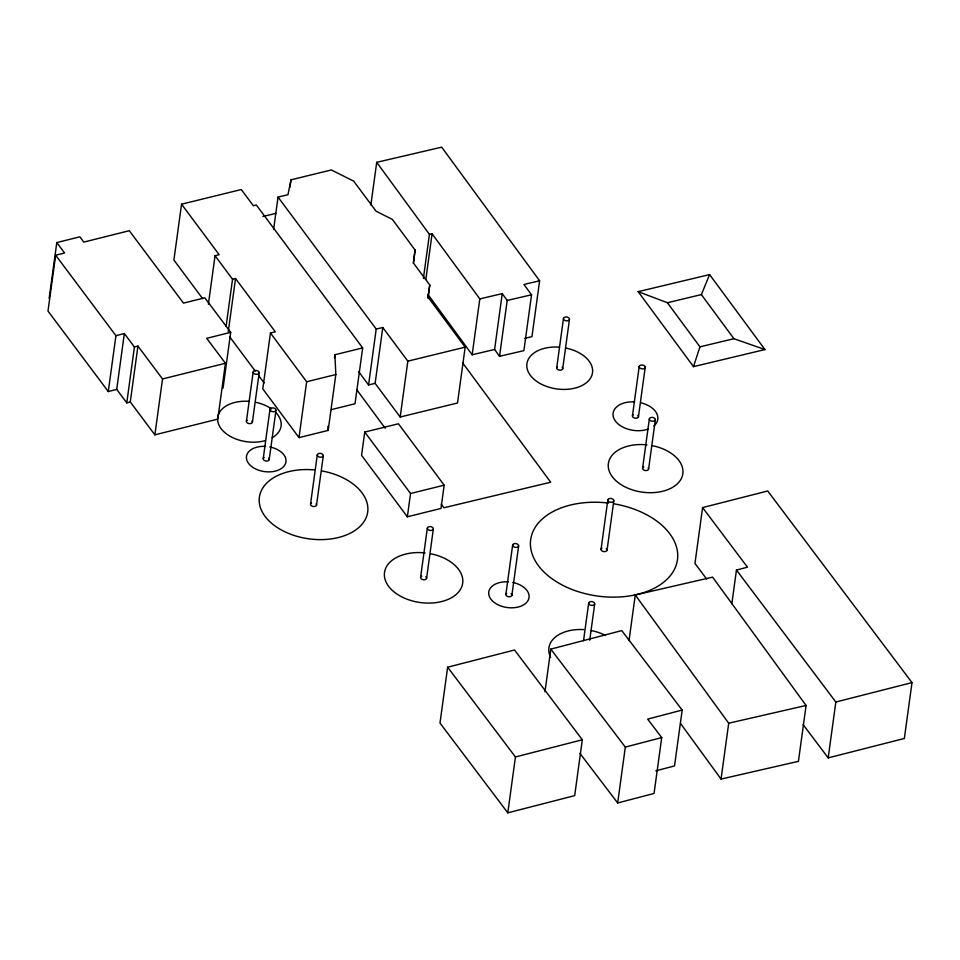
<?xml version="1.0" encoding="UTF-8"?>
<svg xmlns="http://www.w3.org/2000/svg" width="960" height="960" viewBox="0 0 960 960"><rect width="100%" height="100%" fill="white"/><g stroke="black" fill="none" stroke-linecap="round" stroke-linejoin="round"><path stroke-width="1.44" d="M273.612 229.428L278.04 197.088L287.976 194.712L290.988 179.832L331.308 169.956L353.652 181.104L376.08 211.2L392.4 219.432L415.068 249.996L413.556 263.172L429.768 285.012L427.956 298.236M49.14 298.428L56.796 242.568L79.884 236.82L83.784 242.112L129.276 230.712L183.48 303.12L204.792 297.804L230.7 332.304L223.044 388.164M56.796 242.568L64.596 252.996L55.656 255.216L48 311.076L108.276 391.548L116.712 389.388L126.768 402.876L130.284 401.952L137.928 346.092L134.424 347.004L126.768 402.876M108.276 391.548L115.932 335.688L55.656 255.216M116.712 389.388L124.356 333.528L115.932 335.688M331.404 409.596L355.02 403.764L362.664 347.904L256.32 204.984L253.368 205.764L241.284 189.54L181.56 204.192L173.904 260.052L202.56 298.548M230.7 332.304L206.712 338.34L225.432 363.252L217.776 419.112L154.872 434.832L162.528 378.96L137.928 346.092M208.404 304.212L215.052 255.696L219.168 254.712L181.56 204.192M226.092 326.292L232.536 279.252L215.052 255.696M228.288 331.452L235.536 278.532L232.536 279.252M246.42 421.236L253.176 371.928M252.408 422.16L259.164 372.852A3.036 1.92 7.8 0 0 254.976 370.524A3.036 1.92 7.8 0 0 254.376 373.788A3.036 1.92 7.8 0 0 259.164 372.852M289.98 187.176L290.988 179.832M235.536 278.532L275.316 331.836L270.444 333L262.788 388.86L298.992 437.616L328.176 430.416L335.832 374.556L334.896 354.768L362.664 347.904M263.22 458.652L269.976 409.332M269.208 459.576L275.964 410.268A3.036 1.92 7.8 0 0 271.776 407.94A3.036 1.92 7.8 0 0 271.176 411.204A3.036 1.92 7.8 0 0 275.964 410.268M298.992 437.616L306.648 381.756L270.444 333M310.536 504.132L317.292 454.812M334.488 357.708L334.896 354.768M316.536 505.056L323.292 455.748A3.036 1.92 7.8 0 0 319.092 453.42A3.036 1.92 7.8 0 0 318.492 456.684A3.036 1.92 7.8 0 0 323.292 455.748M370.872 204.96L376.716 162.324L441.684 147.168L539.616 280.776L531.972 336.636L524.832 338.316M429.768 285.012L428.016 297.12L465.168 347.148L457.512 403.008L400.176 417.024L375.12 383.364L368.568 384.936L376.212 329.064L278.04 197.088M364.752 432.06L361.56 455.34L407.352 516.792L440.988 508.452L444.168 485.172L398.424 423.78L364.752 432.06L410.544 493.524L407.352 516.792M375.12 383.364L382.776 327.504L376.212 329.064M413.256 263.232L415.068 249.996M400.176 417.024L407.832 361.164L382.776 327.504M423.384 278.448L429.42 234.348L376.716 162.324M425.844 279.36L432.084 233.784L429.42 234.348M420.6 577.368L427.344 528.06M426.588 578.292L433.344 528.984A3.036 1.92 7.8 0 0 429.144 526.656A3.036 1.92 7.8 0 0 428.556 529.92A3.036 1.92 7.8 0 0 433.344 528.984M539.616 280.776L523.932 284.46L531.552 294.78L523.896 350.64L499.536 356.316L494.604 349.476L472.164 354.768L479.82 298.896L432.084 233.784M447.648 667.2L439.992 723.06L507.792 812.832L574.68 795.636L582.324 739.776L514.536 650.004L447.648 667.2L515.436 756.972L507.792 812.832M494.604 349.476L502.248 293.616L479.82 298.896M499.536 356.316L507.192 300.456L502.248 293.616M505.896 594.336L512.652 545.028M511.896 595.26L518.64 545.952A3.036 1.92 7.8 0 0 514.452 543.624A3.036 1.92 7.8 0 0 513.852 546.888A3.036 1.92 7.8 0 0 518.64 545.952M556.716 367.752L563.472 318.444M562.704 368.688L569.46 319.368A3.036 1.92 7.8 0 0 565.272 317.04A3.036 1.92 7.8 0 0 564.672 320.316A3.036 1.92 7.8 0 0 569.46 319.368M544.968 691.752L550.8 649.128L621.768 630.588L682.176 710.052L674.532 765.924L655.824 770.832M583.524 640.74L588.684 603.024M601.068 549.216L607.824 499.908M589.716 640.212L594.684 603.96A3.036 1.92 7.8 0 0 590.484 601.632A3.036 1.92 7.8 0 0 589.896 604.896A3.036 1.92 7.8 0 0 594.684 603.96M607.056 550.14L613.812 500.832A3.036 1.92 7.8 0 0 609.612 498.504A3.036 1.92 7.8 0 0 609.024 501.768A3.036 1.92 7.8 0 0 613.812 500.832M632.448 415.8L639.204 366.492M638.448 416.724L645.192 367.416A3.036 1.92 7.8 0 0 641.004 365.088A3.036 1.92 7.8 0 0 640.404 368.352A3.036 1.92 7.8 0 0 645.192 367.416M642.6 468.156L649.356 418.848M648.588 469.092L655.344 419.772A3.036 1.92 7.8 0 0 651.156 417.444A3.036 1.92 7.8 0 0 650.556 420.72A3.036 1.92 7.8 0 0 655.344 419.772M629.028 640.548L635.268 594.972L712.608 577.152L806.088 705.468L798.432 761.328L721.056 779.076L680.508 723.432M682.176 710.052L647.664 719.136L661.716 737.58L654.06 793.452L617.676 802.968L625.32 747.108L550.8 649.128M803.112 724.584L828.192 757.884L904.344 738.48L912 682.608L767.712 490.98L702.6 507.588L694.956 563.46L706.608 578.952M731.82 603.84L736.452 570.036L747.456 567.18L702.6 507.588M721.056 779.076L728.7 723.216L635.268 594.972M828.192 757.884L835.836 702.024L736.452 570.036M693.492 366.648L699.948 346.836L667.392 302.724L638.16 291.66L709.608 274.584L764.94 349.56L693.492 366.648L638.16 291.66M667.392 302.724L701.376 294.6L709.608 274.584M625.32 747.108L661.716 737.58M515.436 756.972L582.324 739.776M835.836 702.024L912 682.608M162.528 378.96L225.432 363.252M410.544 493.524L444.168 485.172M306.648 381.756L335.832 374.556M407.832 361.164L465.168 347.148M262.872 216.492L275.868 213.384M699.948 346.836L733.932 338.712L764.94 349.56M507.192 300.456L531.552 294.78M728.7 723.216L806.088 705.468M579.96 753.396L617.676 802.968M130.284 401.952L154.872 434.832M229.656 336.768L255.288 371.112M258.828 375.852L264.132 382.956M124.356 333.528L134.424 347.004M358.74 371.736L368.568 384.936M701.376 294.6L733.932 338.712M462.66 362.928L550.692 482.22L443.868 507.768L441.204 504.144M356.724 389.676L385.176 428.232M427.968 294.468L472.164 354.768M327.972 426.18L328.176 430.416M251.976 420.9A3.036 1.92 7.8 0 1 251.244 423.384A3.036 1.92 7.8 0 1 247.2 422.832A3.036 1.92 7.8 0 1 247.164 420.24M268.62 458.148A3.036 1.92 7.8 0 1 268.116 460.764A3.036 1.92 7.8 0 1 263.94 460.188A3.036 1.92 7.8 0 1 264.18 457.524M316.104 503.784A3.036 1.92 7.8 0 1 315.288 506.304A3.036 1.92 7.8 0 1 311.196 505.608A3.036 1.92 7.8 0 1 311.496 503.004M606.276 548.556A3.036 1.92 7.8 0 1 606.108 551.268A3.036 1.92 7.8 0 1 601.848 550.8A3.036 1.92 7.8 0 1 602.016 548.1M425.808 576.708A3.036 1.92 7.8 0 1 425.556 579.456A3.036 1.92 7.8 0 1 421.248 578.856A3.036 1.92 7.8 0 1 421.776 576.144M511.116 593.676A3.036 1.92 7.8 0 1 511.008 596.352A3.036 1.92 7.8 0 1 506.82 596.028A3.036 1.92 7.8 0 1 506.652 593.328M648.156 467.82A3.036 1.92 7.8 0 1 647.268 470.364A3.036 1.92 7.8 0 1 643.14 469.536A3.036 1.92 7.8 0 1 643.776 466.944M637.848 415.296A3.036 1.92 7.8 0 1 637.416 417.876A3.036 1.92 7.8 0 1 633.3 417.432A3.036 1.92 7.8 0 1 633.204 414.792M652.2 445.644A37.584 23.76 7.8 0 1 675.276 485.568A37.584 23.76 7.8 0 1 611.808 476.064A37.584 23.76 7.8 0 1 646.896 444.852M566.46 348.18A33.096 20.916 7.8 0 1 585.744 383.22A33.096 20.916 7.8 0 1 530.22 375.156A33.096 20.916 7.8 0 1 559.452 347.16M640.968 402.816A22.548 14.256 7.8 0 1 653.88 425.928M648.252 429.072A22.548 14.256 7.8 0 1 614.172 419.064A22.548 14.256 7.8 0 1 634.62 401.868M275.928 412.644A31.98 20.22 7.8 0 1 272.22 437.736M265.044 440.676A31.98 20.22 7.8 0 1 218.712 424.5A31.98 20.22 7.8 0 1 248.976 401.34M255.744 402.3A31.98 20.22 7.8 0 1 271.596 408.936M269.7 446.928A19.932 12.6 7.8 0 1 282.252 467.868A19.932 12.6 7.8 0 1 248.724 463.644A19.932 12.6 7.8 0 1 265.476 446.388M321.828 470.928A54.672 34.56 7.8 0 1 357.504 528.624A54.672 34.56 7.8 0 1 264.96 516.228A54.672 34.56 7.8 0 1 314.1 469.884M430.584 553.74A39.444 24.924 7.8 0 1 454.692 595.644A39.444 24.924 7.8 0 1 388.092 585.6A39.444 24.924 7.8 0 1 425.028 552.9M550.632 657.324A36.36 22.98 7.8 0 1 583.596 629.592M591.312 630.576A36.36 22.98 7.8 0 1 605.52 635.484M512.784 582.444A20.316 12.84 7.8 0 1 525.036 603.888A20.316 12.84 7.8 0 1 490.908 599.208A20.316 12.84 7.8 0 1 508.476 581.856M613.8 503.808A74.064 46.812 7.8 0 1 663.48 582.36A74.064 46.812 7.8 0 1 537.372 564.228A74.064 46.812 7.8 0 1 608.568 503.064M562.116 367.248A3.036 1.92 7.8 0 1 561.756 369.804A3.036 1.92 7.8 0 1 557.712 369.492A3.036 1.92 7.8 0 1 557.268 366.888"/></g></svg>
